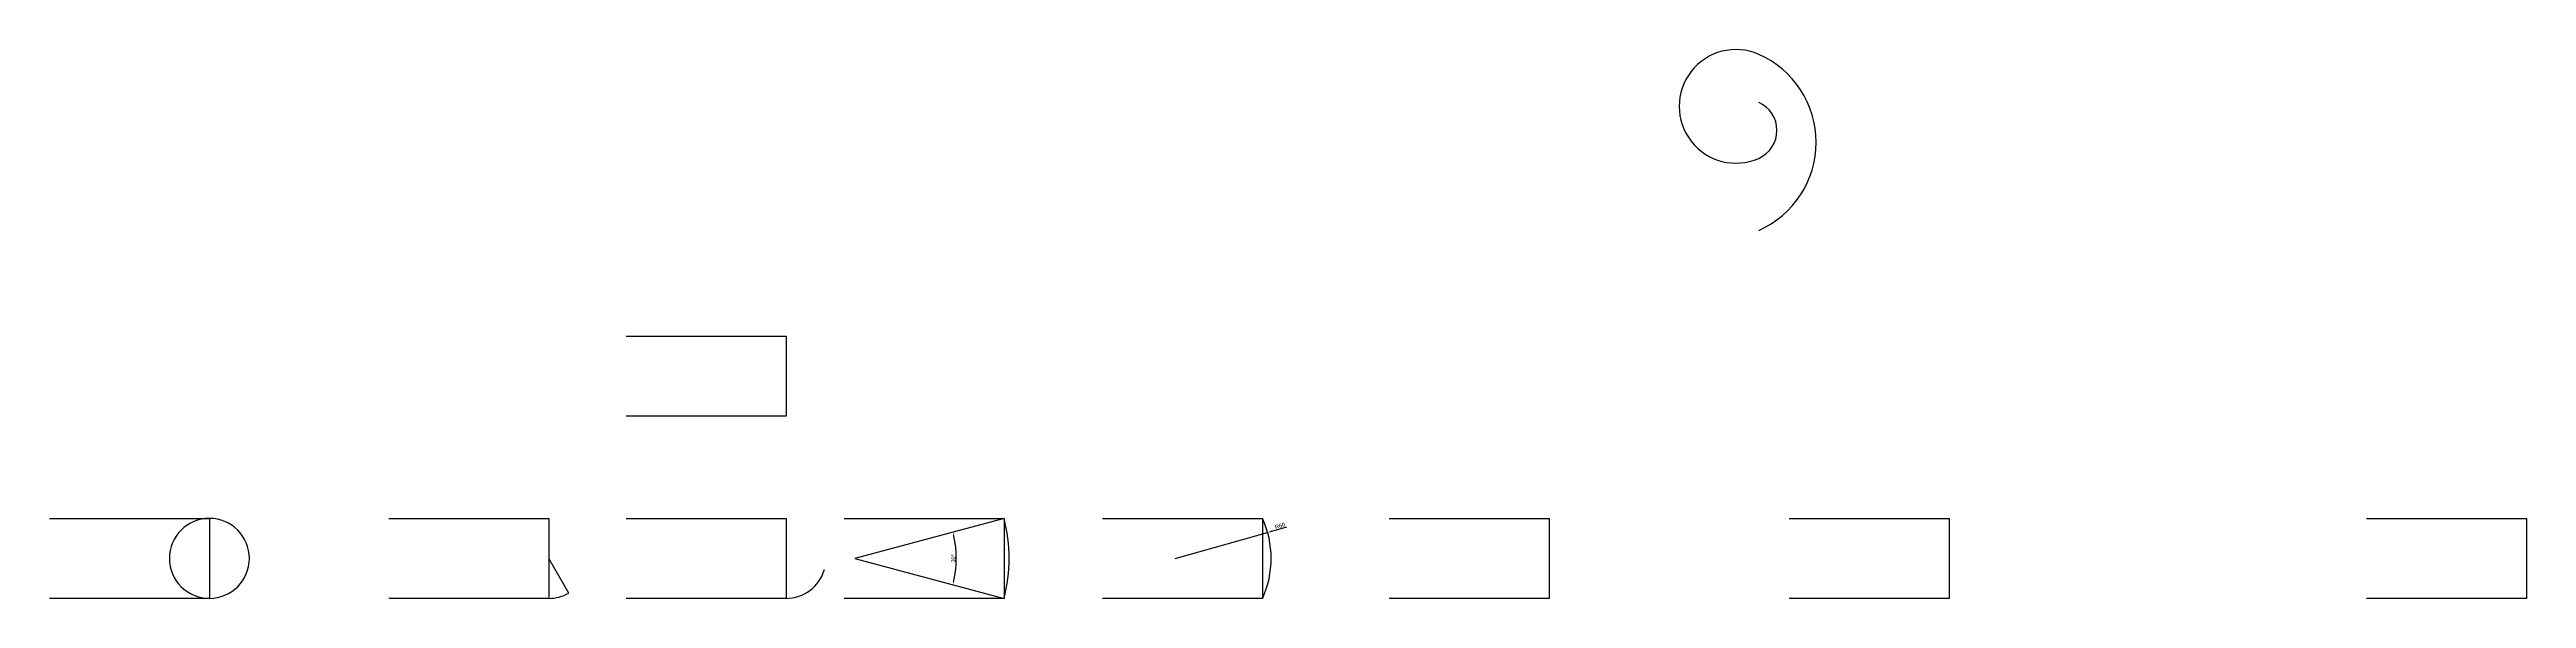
# Model space of a CAD drawing. Header units: millimetres. Extents: x 118 to 1668, y 137 to 480.
import ezdxf

# ---------------------------------------------------------------- set-up
doc = ezdxf.new("R2010")
doc.units = ezdxf.units.MM
doc.styles.get("Standard").update_dxf_attribs({"font": 'arial.ttf'})
doc.dimstyles.new('ISO-25', dxfattribs={"dimtxt": 2.5, "dimasz": 2.5, "dimexe": 1.25, "dimexo": 0.625, "dimtad": 1, "dimtxsty": 'Standard', "dimcen": 2.5, "dimadec": 0, "dimazin": 0, "dimtfac": 1, "dimtmove": 0, "dimatfit": 3, "dimfxl": 1, "dimarcsym": 0})

# ---------------------------------------------------------------- blocks, each defined once
blk = doc.blocks.new('*D2')
at = {"color": 0, "lineweight": -2, "transparency": 16777216}
blk.add_arc((622.1, 162.1), 63.4, 347.2578, 12.7422, dxfattribs=at)
at = {"color": 0, "transparency": 16777216}
for points in [[(683.5, 176), (684.3, 176.2), (683.3, 178.5)], [(684.3, 148), (683.5, 148.2), (683.3, 145.7)]]:
    blk.add_solid(points, dxfattribs=at)
at = {"layer": 'Defpoints', "color": 0, "transparency": 16777216}
for p in [(715.4, 187.1), (622.1, 162.1), (622.1, 162.1), (685.3, 156.6), (715.4, 137.1)]:
    blk.add_point(p, dxfattribs=at)
at = {"color": 0, "transparency": 16777216, "insert": (683.6, 162.1), "char_height": 2.5, "attachment_point": 5, "rotation": 90}
blk.add_mtext('30°', dxfattribs=at)
blk = doc.blocks.new('*D3')
at = {"color": 0, "lineweight": -2, "transparency": 16777216}
for p, q in [((822.5, 162.1), (880.2, 178.3)), ((892, 181.6), (882.6, 179))]:
    blk.add_line(p, q, dxfattribs=at)
at = {"color": 0, "transparency": 16777216}
blk.add_solid([(882.5, 179.4), (882.8, 178.6), (880.2, 178.3)], dxfattribs=at)
at = {"layer": 'Defpoints', "color": 0, "transparency": 16777216}
for p in [(880.2, 178.3), (822.5, 162.1)]:
    blk.add_point(p, dxfattribs=at)
at = {"color": 0, "transparency": 16777216, "insert": (888, 182.5), "char_height": 2.5, "attachment_point": 5, "rotation": 15.6741}
blk.add_mtext('R60', dxfattribs=at)

msp = doc.modelspace()

# ---------------------------------------------------------------- linework, layer by layer
for p, q in [((478.98, 300.94), (578.98, 300.94)), ((578.98, 300.94), (578.98, 250.94)), ((578.98, 250.94), (478.98, 250.94)), ((118.311, 187.095), (218.311, 187.095)), ((218.311, 187.095), (218.311, 137.095)), ((330.583, 187.095), (430.583, 187.095)), ((430.583, 187.095), (430.583, 137.095)), ((478.98, 187.095), (578.98, 187.095)), ((578.98, 187.095), (578.98, 137.095)), ((615.353, 187.095), (715.353, 187.095)), ((715.353, 187.095), (622.052, 162.095)), ((715.353, 187.095), (715.353, 137.095)), ((777.016, 187.095), (877.016, 187.095)), ((877.016, 187.095), (877.016, 137.095)), ((956.258, 187.095), (1056.258, 187.095)), ((1056.258, 187.095), (1056.258, 137.095)), ((1206.476, 187.095), (1306.476, 187.095)), ((1306.476, 187.095), (1306.476, 137.095)), ((1567.652, 187.095), (1667.652, 187.095)), ((1667.652, 187.095), (1667.652, 137.095)), ((443.083, 140.445), (430.583, 162.095)), ((622.052, 162.095), (715.353, 137.095)), ((218.311, 137.095), (118.311, 137.095)), ((430.583, 137.095), (330.583, 137.095)), ((578.98, 137.095), (478.98, 137.095)), ((715.353, 137.095), (615.353, 137.095)), ((877.016, 137.095), (777.016, 137.095)), ((1056.258, 137.095), (956.258, 137.095)), ((1306.476, 137.095), (1206.476, 137.095)), ((1667.652, 137.095), (1567.652, 137.095))]:
    msp.add_line(p, q)
msp.add_lwpolyline([(1187.395, 367.111, 0.65358506), (1187.395, 477.111, 1.53002273), (1187.395, 412.111, 0.65358506), (1187.395, 447.111)], format="xyb")
for centre, radius, start, end in [((218.311, 162.095), 25, 90, 270), ((218.311, 162.095), 25, 270, 90), ((622.052, 162.095), 96.593, 345, 15), ((822.472, 162.095), 60, 335.375682, 24.624318), ((578.98, 162.095), 25, 270, 343.739795), ((430.583, 162.095), 25, 270, 300)]:
    msp.add_arc(centre, radius, start, end)

# ---------------------------------------------------------------- dimensions: what is measured, and where the dimension line sits
dim = msp.add_angular_dim_2l(base=(685.255, 156.566), line1=((622.052, 162.095), (715.353, 137.095)), line2=((715.353, 187.095), (622.052, 162.095)), dimstyle='ISO-25')
dim.commit()
dim.dimension.update_dxf_attribs({"geometry": '*D2', "text_midpoint": (683.594, 162.095)})
dim = msp.add_radius_dim(center=(822.472, 162.095), mpoint=(880.241, 178.305), dimstyle='ISO-25')
dim.commit()
dim.dimension.update_dxf_attribs({"geometry": '*D3', "text_midpoint": (888.015, 182.461)})

doc.saveas('drawing.dxf')
